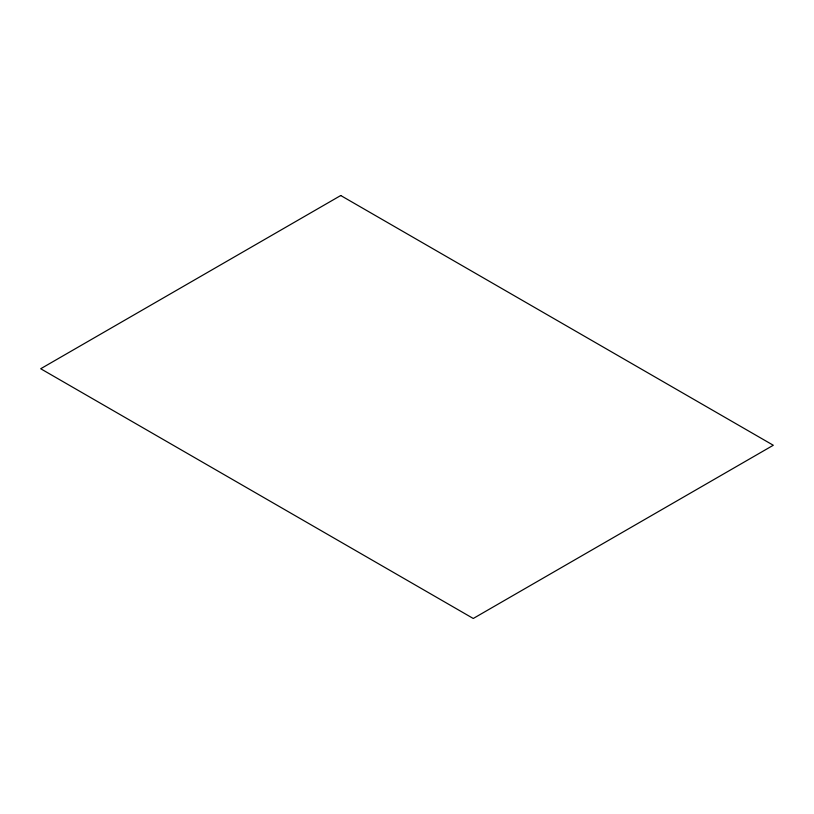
<?xml version="1.0" encoding="UTF-8"?>
<svg xmlns="http://www.w3.org/2000/svg" width="814" height="814" viewBox="0 0 814 814"><rect width="100%" height="100%" fill="white"/><g stroke="black" fill="none" stroke-linecap="round" stroke-linejoin="round"><path stroke-width="1.22" d="M340.74 195.523L40.7 368.742L473.26 618.477L773.3 445.258L340.74 195.523"/></g></svg>
